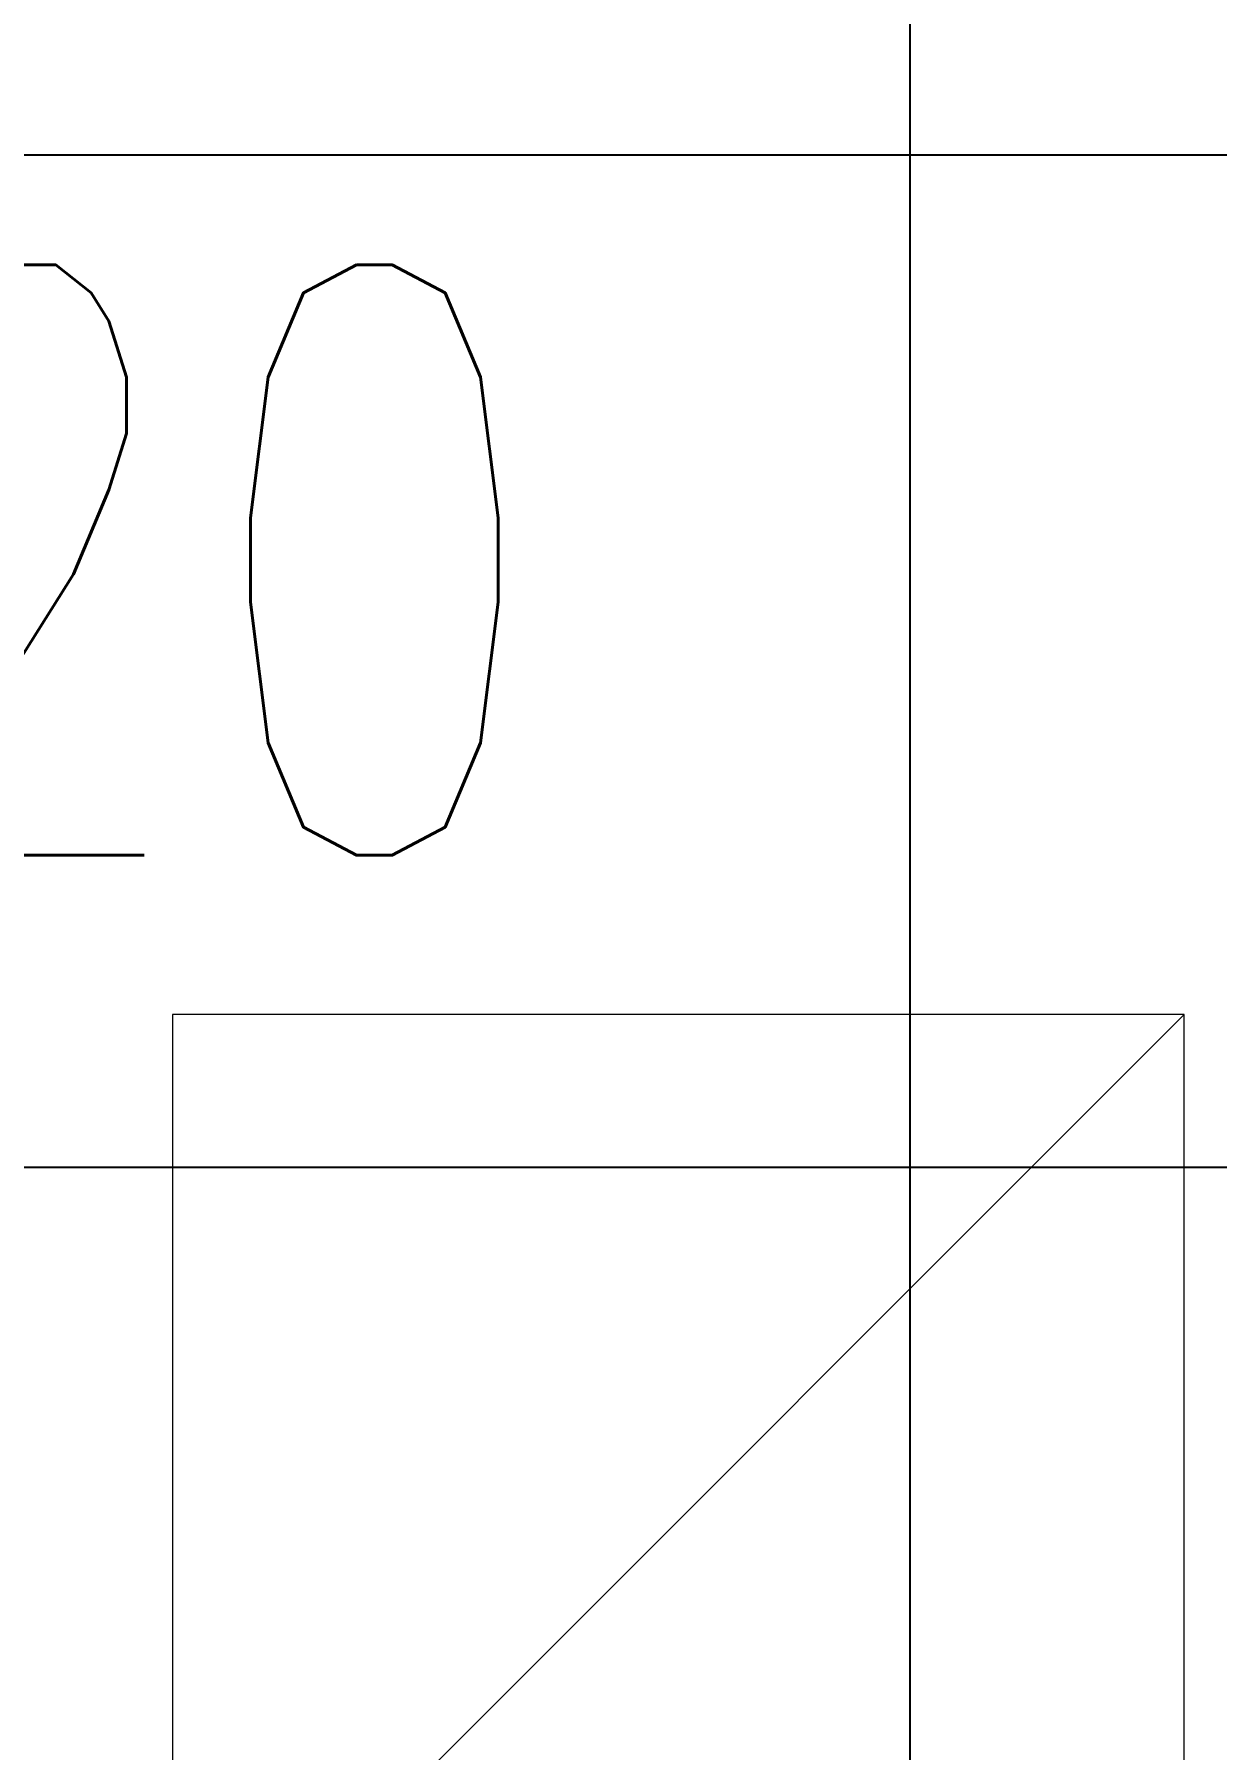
# Model space of a CAD drawing. Header units: millimetres. Extents: x -92759 to 184353, y -15225 to 86714.
# Drawn here: x 79238 to 79939, y 64580 to 65597 of the extents above; entities that cross this region are included whole.
import ezdxf

# ---------------------------------------------------------------- set-up
doc = ezdxf.new("R2010")
doc.units = ezdxf.units.MM
for name, color, linetype in [('A-PATT-CONC', 8, 'Continuous'), ('E-legend', 1, 'Continuous'), ('E-LIGHT----E', 1, 'Continuous')]:
    doc.layers.add(name, color=color, linetype=linetype)
doc.layers.add('HFI 9MM FPB', color=94, linetype='Continuous', lineweight=5)
doc.styles.add('Simplex', font='simplex_.ttf', dxfattribs={"width": 0.7, "height": 450})

# ---------------------------------------------------------------- blocks, each defined once
blk = doc.blocks.new('RCP_B8L2')
at = {"layer": 'A-PATT-CONC'}
h = blk.add_hatch(dxfattribs=at)
h.set_pattern_fill('ANSI37', color=256, scale=189, angle=45)
h.set_pattern_definition([(90, (-370899.3, -151102.3), (-600.075, 0), []), (180, (-370899.3, -151102.3), (-6e-14, -600.075), [])])
h.paths.add_polyline_path([(-370899.3, -151102.3), (-373899.3, -151102.3), (-373899.3, -158302.3), (-370899.3, -158302.3)])
at = {"layer": 'HFI 9MM FPB'}
h = blk.add_hatch(dxfattribs=at)
h.set_pattern_fill('ANSI33', color=256, scale=50)
h.set_pattern_definition([(45, (-581589.02, -147239), (-224.5064, 224.5064), []), (45, (-581364.5, -147239), (-224.5064, 224.5064), [158.75, -79.375])])
h.paths.add_polyline_path([(-370899.3, -151102.3), (-373899.3, -151102.3), (-373899.3, -158302.3), (-370899.3, -158302.3)], flags=16)
edge = h.paths.add_edge_path()
edge.add_line((-373218.1, -158677.3), (-373818.1, -158677.3))
edge.add_line((-373818.1, -158677.3), (-373818.1, -159161.3))
edge.add_line((-373818.1, -159127.3), (-374768.1, -159127.3))
edge.add_line((-374768.1, -159127.3), (-374768.1, -149827.3))
edge.add_line((-374768.1, -149827.3), (-373818.1, -149827.3))
edge.add_line((-373818.1, -149827.3), (-373818.1, -150277.3))
edge.add_line((-373818.1, -150277.3), (-373218.1, -150277.3))
edge.add_line((-373218.1, -150277.3), (-373218.1, -149827.3))
edge.add_line((-373218.1, -149827.3), (-371918.1, -149827.3))
edge.add_line((-371918.1, -149827.3), (-371918.1, -150277.3))
edge.add_line((-371918.1, -150277.3), (-369968.1, -150277.3))
edge.add_line((-369968.1, -150277.3), (-369968.1, -157777.3))
edge.add_line((-369968.1, -157777.3), (-370568.1, -157777.3))
edge.add_line((-370568.1, -157777.3), (-370568.1, -159127.3))
edge.add_line((-370568.1, -159127.3), (-373218.1, -159127.3))
edge.add_line((-373218.1, -159127.3), (-373218.1, -158677.3))
blk = doc.blocks.new('L20')
at = {"layer": 'E-LIGHT----E', "lineweight": 5}
blk.add_line((-300, -300), (300, 300), dxfattribs=at)
blk.add_lwpolyline([(-300, -300), (300, -300), (300, 300), (-300, 300)], close=True, dxfattribs=at)
at = {"layer": 'E-LIGHT----E', "lineweight": 5, "style": 'Simplex', "width": 0.7}
blk.add_text('L20', height=350, dxfattribs=at).set_placement((-673.7, 394.3))
blk = doc.blocks.new('EL_B8_L2_R4')
at = {"layer": 'E-legend', "color": 0}
blk.add_blockref('L20', (-10681.3, -14625.6), dxfattribs=at)

msp = doc.modelspace()

# ---------------------------------------------------------------- block references
at = {"layer": 'A-PATT-CONC'}
msp.add_blockref('RCP_B8L2', (452619.1, 220318.5), dxfattribs=at)
at = {"layer": 'E-legend', "color": 7}
msp.add_blockref('EL_B8_L2_R4', (90301.1, 79341.2), dxfattribs=at)

doc.saveas('drawing.dxf')
